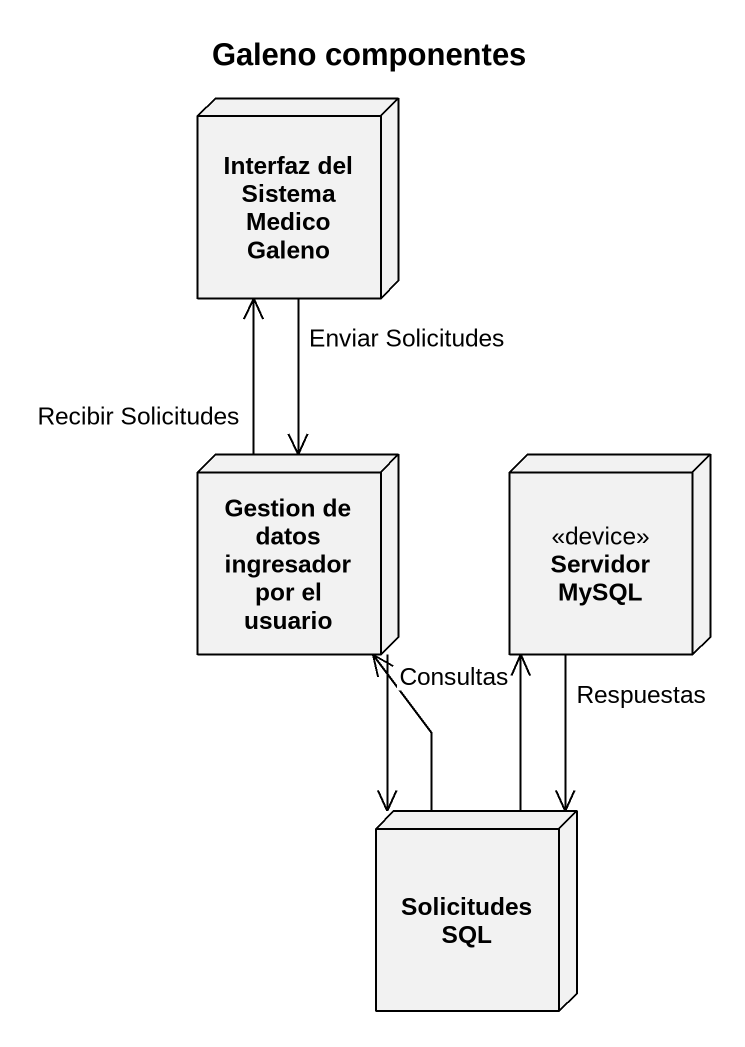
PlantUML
@startuml
title Galeno componentes
node "Interfaz del Sistema Medico Galeno" as Interfaz_del_Sistema_Medico
node "Gestion de datos ingresador por el usuario" as Gestion_de_datos_ingresador
node "Servidor MySQL" as Servidor_MySQL <<device>>
node "Solicitudes SQL" as Solicitudes_SQL
Interfaz_del_Sistema_Medico --> Gestion_de_datos_ingresador : Enviar Solicitudes
Gestion_de_datos_ingresador -up-> Interfaz_del_Sistema_Medico : Recibir Solicitudes
Gestion_de_datos_ingresador --> Solicitudes_SQL
Servidor_MySQL --> Solicitudes_SQL : Respuestas
Solicitudes_SQL -up-> Gestion_de_datos_ingresador
Solicitudes_SQL -up-> Servidor_MySQL : Consultas
@enduml
